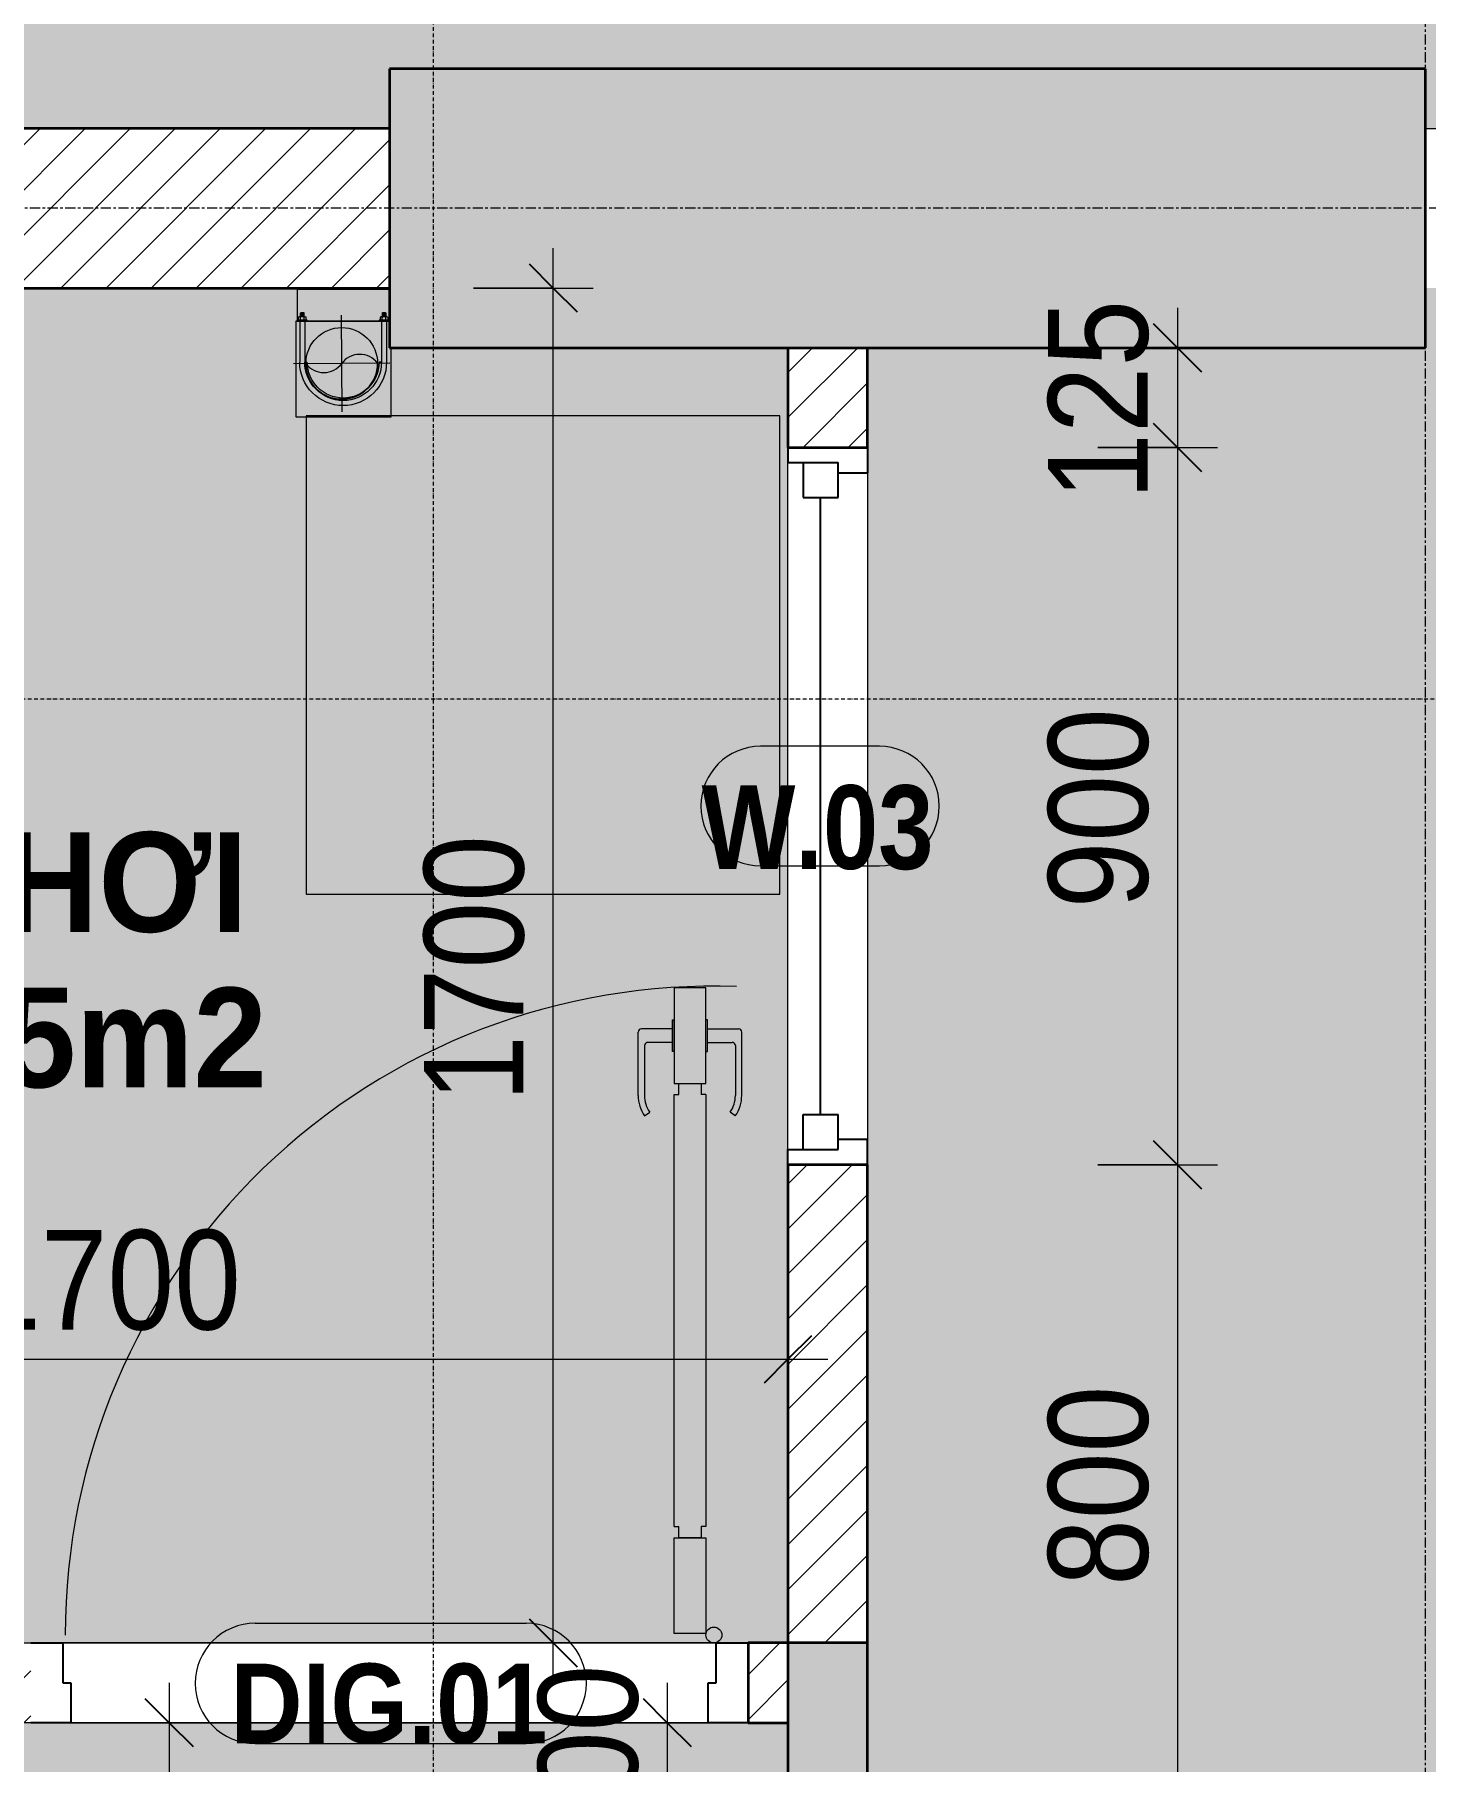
# Model space of a CAD drawing. Header units: millimetres. Extents: x 31444 to 224909, y 392 to 78637.
# Drawn here: x 37107 to 38853, y 67988 to 70155 of the extents above; entities that cross this region are included whole.
import ezdxf

# ---------------------------------------------------------------- set-up
doc = ezdxf.new("R2010")
doc.units = ezdxf.units.MM
for name, pattern in [('Dash Dot 3_16_', [7.9375, 4.7625, -1.5875, 0, -1.5875]), ('Grid Line', [22.225, 12.7, -3.175, 3.175, -3.175]), ('IMPORT-CENTER _3_', [10.16, 6.35, -1.27, 1.27, -1.27])]:
    doc.linetypes.add(name, pattern=pattern)
for name, color, linetype, lineweight in [('0-1', 7, 'Continuous', 5), ('A-ANNO-DIMS', 211, 'Continuous', 9), ('A-ANNO-DIMS-50', 211, 'Continuous', 9), ('A-DETL-GENF-1', 7, 'Continuous', 18), ('A-DETL-GENF-4', 9, 'Continuous', 18), ('A-DETL-MEDM', 33, 'Continuous', 35), ('A-DETL-THIN', 151, 'Continuous', 18), ('A-DOOR-1', 253, 'Continuous', 18), ('A-DOOR-3', 7, 'Continuous', 18), ('A-DOOR-4', 50, 'Continuous', 25), ('A-DOOR-IDEN', 31, 'Continuous', 9), ('A-FLOR-2', 7, 'Continuous', 18), ('A-GLAZ-1', 253, 'Continuous', 18), ('A-GLAZ-2', 50, 'Continuous', 25), ('A-GLAZ-IDEN', 152, 'Continuous', 9), ('A-WALL-2', 250, 'Continuous', 35), ('A-WALL-3', 7, 'Continuous', 18), ('A-WALL-6', 113, 'Continuous', 35), ('A-WALL-PATT-1', 9, 'Continuous', 18), ('A-WALL-PATT-2', 111, 'Continuous', 18), ('G-ANNO-SYMB-1', 111, 'Dash Dot 3_16_', 18), ('G-ANNO-TEXT-1', 7, 'Continuous', 9), ('G-IMPT', 8, 'Continuous', 18), ('G-IMPT-1', 9, 'Continuous', 18), ('G-IMPT-4', 8, 'IMPORT-CENTER _3_', 18), ('I-FURN-1', 253, 'Continuous', 18), ('I-FURN-2', 10, 'Continuous', 18), ('M-EQPM', 50, 'Continuous', 18), ('S-GRID-1', 1, 'Grid Line', 9)]:
    doc.layers.add(name, color=color, linetype=linetype, lineweight=lineweight)
doc.layers.add('A-DETL-GENF-2', color=7, linetype='Continuous', lineweight=18, transparency=0.2)
doc.styles.add('Arial_B', font='arialbd.ttf', dxfattribs={"width": 0.95, "height": 125})
doc.styles.add('Arial_B_1', font='arialbd.ttf', dxfattribs={"width": 0.9, "height": 100})
doc.styles.add('Arial_B_2', font='arialbd.ttf', dxfattribs={"width": 0.85, "height": 105})
doc.styles.add('UTM Avo', font='', dxfattribs={"width": 0.9, "height": 125})
doc.styles.get('UTM Avo').set_extended_font_data('UTM Avo')
doc.dimstyles.new('1_Dim_chi_tiet_2_5', dxfattribs={"dimscale": 304.8, "dimtxt": 124.912619, "dimasz": 0.19685, "dimexe": 0.164042, "dimexo": 0.0625, "dimgap": 0.016404, "dimtad": 1, "dimdec": 0, "dimrnd": 5, "dimzin": 0, "dimdsep": 46, "dimtxsty": 'UTM Avo', "dimblk1": 'OBLIQUE', "dimblk2": 'OBLIQUE', "dimsah": 1, "dimcen": 0.09, "dimdle": 0.164042, "dimazin": 0, "dimtfac": 1, "dimtdec": 4, "dimtix": 1, "dimtmove": 0, "dimatfit": 3, "dimfxl": 0.328084, "dimfxlon": 1, "dimtvp": 1, "dimtolj": 1, "dimtzin": 0, "dimarcsym": 2})
pattern_1 = [(45, (0, 0), (-28.284271, 28.284271), [])]

# ---------------------------------------------------------------- blocks, each defined once
blk = doc.blocks.new('M_Fixed - 900 x 1400-553070-TKCS_CĂN HỘ LOẠI 3 - MẶT BẰNG')
at = {"layer": 'A-GLAZ-2'}
for p, q in [((-450, 63), (-431, 63)), ((-431, 63), (-431, 0)), ((-431, 44), (-387, 44)), ((-387, 44), (-387, 0)), ((387, 44), (387, 0)), ((431, 44), (387, 44)), ((431, 63), (431, 0)), ((448.9, 63), (431, 63)), ((-387, 22), (387, 22)), ((-431, 0), (-387, 0)), ((-418, 0), (-418, -37)), ((387, 0), (431, 0)), ((418, 0), (418, -37)), ((-450, -37), (-418, -37)), ((450, -37), (418, -37))]:
    blk.add_line(p, q, dxfattribs=at)
blk = doc.blocks.new('MAY GIAT - MAY GIAT_dwg-348053-TKCS_CĂN HỘ LOẠI 3 - MẶT BẰNG')
at = {"layer": 'G-IMPT-1', "flags": 128}
blk.add_lwpolyline([(5, 596.6), (5, 2.3), (605, 2.3), (605, 596.6)], close=True, dxfattribs=at)
blk = doc.blocks.new('MAY GIAT - MAY GIAT-348233-TKCS_CĂN HỘ LOẠI 3 - MẶT BẰNG')
at = {"layer": 'I-FURN-1'}
for p, q in [((5, 596.6), (5, 2.3)), ((605, 596.6), (5, 596.6)), ((605, 2.3), (605, 596.6)), ((5, 2.3), (605, 2.3))]:
    blk.add_line(p, q, dxfattribs=at)
blk.add_blockref('MAY GIAT - MAY GIAT_dwg-348053-TKCS_CĂN HỘ LOẠI 3 - MẶT BẰNG', (0, 0))
blk = doc.blocks.new('DOOR_CW_01 CANH MO-PANEL KINH - DIG_01-900x2200-CỬA NHÔM KÍNH-400860-TKCS_CĂN HỘ LOẠI 3 - MẶT BẰNG')
at = {"layer": 'A-DETL-GENF-1'}
for p, q in [((-397, -182), (-397, -62)), ((-397, -62), (-357, -62)), ((-357, -62), (-357, -182)), ((-357, -182), (-397, -182)), ((-391, -196), (-391, -182)), ((-391, -182), (-363, -182)), ((-363, -182), (-363, -196)), ((-397, -196), (-391, -196)), ((-397, -738), (-397, -196)), ((-357, -196), (-363, -196)), ((-357, -196), (-357, -738)), ((-433.9, -711.2), (-427.3, -715.8)), ((-320.1, -711.2), (-326.7, -715.8)), ((-442, -737), (-442, -816.5)), ((-434, -799.5), (-434, -737)), ((-397, -738), (-391, -738)), ((-357, -752), (-397, -752)), ((-397, -752), (-397, -872)), ((-391, -752), (-391, -738)), ((-363, -752), (-391, -752)), ((-357, -738), (-363, -738)), ((-363, -738), (-363, -752)), ((-357, -872), (-357, -752)), ((-320, -799.5), (-320, -737)), ((-312, -737), (-312, -816.5)), ((-399, -792.2), (-399, -831.8)), ((-397, -792.2), (-399, -792.2)), ((-397, -792.2), (-397, -831.8)), ((-357, -792.2), (-357, -831.8)), ((-357, -792.2), (-355, -792.2)), ((-355, -792.2), (-355, -831.8)), ((-399, -820.5), (-438, -820.5)), ((-399, -803.5), (-430, -803.5)), ((-355, -803.5), (-324, -803.5)), ((-355, -820.5), (-316, -820.5)), ((-399, -831.8), (-397, -831.8)), ((-355, -831.8), (-357, -831.8)), ((-397, -872), (-357, -872))]:
    blk.add_line(p, q, dxfattribs=at)
blk.add_circle((-407, -60), 10, dxfattribs=at)
for centre, radius, start, end in [((-407, -60), 814, 268, 0), ((-397, -737), 45, 145, 180), ((-357, -737), 45, 360, 35), ((-397, -737), 37, 145, 180), ((-357, -737), 37, 0, 35), ((-430, -799.5), 4, 180, 270), ((-324, -799.5), 4, 270, 0), ((-438, -816.5), 4, 180, 270), ((-316, -816.5), 4, 270, 0)]:
    blk.add_arc(centre, radius, start, end, dxfattribs=at)
at = {"layer": 'A-DOOR-3'}
blk.add_line((-407, -50), (-382, -50), dxfattribs=at)
at = {"layer": 'A-DOOR-4'}
for p, q in [((-450, 50), (-400, 50)), ((-400, 50), (-400, 0)), ((400, 0), (400, 50)), ((400, 50), (450, 50)), ((-410, 0), (-410, -50)), ((-400, 0), (-410, 0)), ((410, 0), (400, 0)), ((410, -50), (410, 0)), ((-410, -50), (-450, -50)), ((450, -50), (410, -50))]:
    blk.add_line(p, q, dxfattribs=at)
blk = doc.blocks.new('RES_BAN AN 1 - RES_BAN AN 1-842837-TKCS_CĂN HỘ LOẠI 3 - MẶT BẰNG')
at = {"layer": 'I-FURN-2'}
for p, q in [((-425, 0), (-425, 656.4)), ((425, 656.4), (425, 0)), ((-425, 549.7), (-761.9, 538.5)), ((-425, 102.3), (-425, 549.7)), ((425, 549.7), (761.9, 538.5)), ((425, 102.3), (425, 549.7)), ((-809.6, 536.9), (-761.9, 538.5)), ((-809.6, 115.1), (-809.6, 536.9)), ((-761.9, 538.5), (-761.9, 113.5)), ((-761.9, 538.5), (-761.9, 113.5)), ((761.9, 538.5), (761.9, 113.5)), ((761.9, 538.5), (809.6, 536.9)), ((761.9, 113.5), (761.9, 538.5)), ((809.6, 536.9), (809.6, 115.1)), ((-761.9, 113.5), (-809.6, 115.1)), ((-761.9, 113.5), (-425, 102.3)), ((761.9, 113.5), (425, 102.3)), ((809.6, 115.1), (761.9, 113.5)), ((425, 0), (-425, 0))]:
    blk.add_line(p, q, dxfattribs=at)
blk = doc.blocks.new('NCV_TKTC_TANG 1_rvt-1-TKCS_CĂN HỘ LOẠI 3 - MẶT BẰNG')
at = {"layer": 'A-WALL-PATT-1'}
h = blk.add_hatch(dxfattribs=at)
h.set_pattern_fill('FP_1', color=256, style=0, pattern_type=2)
h.set_pattern_definition(pattern_1)
h.paths.add_polyline_path([(38142.6, 65036.9), (38152.6, 65036.9), (38152.6, 65937.3), (38052.6, 65937.3), (38052.6, 65036.9)])
h.paths.add_polyline_path([(38052.6, 66737.3), (38152.6, 66737.3), (38152.6, 67036.9), (38052.6, 67036.9), (38052.6, 66836.9)])
h.paths.add_polyline_path([(38052.6, 68136.9), (38152.6, 68136.9), (38152.6, 68736.9), (38052.6, 68736.9), (38052.6, 68550.2)])
h.paths.add_polyline_path([(38052.6, 69636.9), (38152.6, 69636.9), (38152.6, 69761.9), (38052.6, 69761.9)])
h = blk.add_hatch(dxfattribs=at)
h.set_pattern_fill('FP_1', color=256, style=0, pattern_type=2)
h.set_pattern_definition(pattern_1)
h.paths.add_polyline_path([(38052.6, 68036.9), (38052.6, 68136.9), (38002.6, 68136.9), (38002.6, 68036.9), (38035.9, 68036.9)])
h.paths.add_polyline_path([(37052.6, 68036.9), (37102.6, 68036.9), (37102.6, 68136.9), (37052.6, 68136.9), (37052.6, 68136.2)])
at = {"layer": 'A-FLOR-2'}
for p, q in [((37962.6, 68136.9), (37142.6, 68136.9)), ((37952.6, 68036.9), (37152.6, 68036.9)), ((37152.6, 68036.9), (37952.6, 68036.9))]:
    blk.add_line(p, q, dxfattribs=at)
at = {"layer": 'A-WALL-2'}
for p, q in [((38052.6, 69761.9), (38052.6, 69636.9)), ((38152.6, 69636.9), (38152.6, 69761.9)), ((38052.6, 69636.9), (38152.6, 69636.9)), ((38152.6, 68736.9), (38052.6, 68736.9)), ((38052.6, 68736.9), (38052.6, 68136.9)), ((38152.6, 68136.9), (38152.6, 68736.9)), ((38052.6, 68136.9), (38002.6, 68136.9)), ((38002.6, 68136.9), (38002.6, 68036.9)), ((38002.6, 68036.9), (38052.6, 68036.9))]:
    blk.add_line(p, q, dxfattribs=at)
at = {"layer": 'A-WALL-3'}
for p, q in [((38052.6, 68736.9), (38052.6, 69636.9)), ((38152.6, 69636.9), (38152.6, 68736.9)), ((37142.6, 68136.9), (37962.6, 68136.9)), ((37952.6, 68036.9), (37152.6, 68036.9))]:
    blk.add_line(p, q, dxfattribs=at)
at = {"layer": 'A-DOOR-1', "rotation": 180}
blk.add_blockref('DOOR_CW_01 CANH MO-PANEL KINH - DIG_01-900x2200-CỬA NHÔM KÍNH-400860-TKCS_CĂN HỘ LOẠI 3 - MẶT BẰNG', (37552.6, 68086.9), dxfattribs=at)
at = {"layer": 'A-GLAZ-1', "rotation": 89.99999999999915}
blk.add_blockref('M_Fixed - 900 x 1400-553070-TKCS_CĂN HỘ LOẠI 3 - MẶT BẰNG', (38115.6, 69186.9), dxfattribs=at)
at = {"layer": 'I-FURN-1'}
blk.add_blockref('RES_BAN AN 1 - RES_BAN AN 1-842837-TKCS_CĂN HỘ LOẠI 3 - MẶT BẰNG', (39492.6, 70071.9), dxfattribs=at)
at = {"layer": 'I-FURN-1', "rotation": 89.99999999999915}
blk.add_blockref('MAY GIAT - MAY GIAT-348233-TKCS_CĂN HỘ LOẠI 3 - MẶT BẰNG', (38044.8, 69071.5), dxfattribs=at)
blk = doc.blocks.new('TKTC_XREF_251221_MB TANG 1 - TKTC_XREF_260130_MB TANG 1_dwg_CUM U_DN100-V18-TKCS_CĂN HỘ LOẠI 3 - MẶT BẰNG')
at = {"layer": 'G-IMPT'}
blk.add_hatch(color=256, dxfattribs=at).paths.add_polyline_path([(61, 0), (58.9, -15.8), (52.8, -30.5), (43.1, -43.1), (30.5, -52.8), (15.8, -58.9), (0, -61), (0, -57), (15.8, -54.6), (30.5, -47.8), (40.3, -40.3), (49.4, -28.5), (55.1, -14.8), (57, 0), (54.6, 15.8), (47.8, 30.5), (40.3, 40.3), (28.5, 49.4), (14.8, 55.1), (0, 57), (0, 61), (16.9, 58.5), (30.5, 52.8), (43.1, 43.1), (53.7, 28.5), (59.1, 14.8)])
for p, q in [((-79.1, 66.6), (-79.1, 63.4)), ((-76.6, 66.6), (-76.6, 63.4)), ((-74.6, 66.6), (-74.6, 63.4)), ((-72.7, 69.3), (-72.7, 60.7)), ((-66.9, 67.9), (-71.7, 67.9)), ((-66.9, 62.1), (-71.7, 62.1)), ((-65, 69), (0, 69)), ((-79.1, -63.4), (-79.1, -66.6)), ((-76.6, -63.4), (-76.6, -66.6)), ((-74.6, -63.4), (-74.6, -66.6)), ((-72.7, -60.7), (-72.7, -69.3)), ((-66.9, -62.1), (-71.7, -62.1)), ((-66.9, -67.9), (-71.7, -67.9)), ((-65, -69), (0, -69))]:
    blk.add_line(p, q, dxfattribs=at)
at = {"layer": 'G-IMPT', "flags": 128}
for points in [[(-72.7, 67.6), (-78.1, 67.6), (-78.1, 62.4), (-72.7, 62.4)], [(-71.7, 59.2), (-66.9, 59.2), (-66.9, 70.8), (-71.7, 70.8)], [(-66.9, 70.8), (-66.9, 72.7), (-65, 72.7), (-65, 57.3), (-66.9, 57.3), (-66.9, 59.2)], [(-65, 61), (0, 61), (0, 57)], [(-72.7, -62.4), (-78.1, -62.4), (-78.1, -67.6), (-72.7, -67.6)], [(-71.7, -70.8), (-66.9, -70.8), (-66.9, -59.2), (-71.7, -59.2)], [(-66.9, -59.2), (-66.9, -57.3), (-65, -57.3), (-65, -72.7), (-66.9, -72.7), (-66.9, -70.8)], [(-65, -61), (0, -61), (0, -57)]]:
    blk.add_lwpolyline(points, dxfattribs=at)
at = {"layer": 'G-IMPT'}
for centre, radius, start, end in [((-78.1, 66.6), 0.96, 90, 180), ((-78.1, 63.4), 0.96, 180, 270), ((-71.1, 69.3), 1.56, 112.6199, 247.3801), ((-67.9, 65), 4.8, 143.1301, 216.8699), ((-71.1, 60.7), 1.56, 112.6199, 247.3801), ((0, 0), 69, 270, 90), ((0, 0), 61, 270, 90), ((0, 0), 57, 270, 90), ((-78.1, -63.4), 0.96, 90, 180), ((-78.1, -66.6), 0.96, 180, 270), ((-71.1, -60.7), 1.56, 112.6199, 247.3801), ((-67.9, -65), 4.8, 143.1301, 216.8699), ((-71.1, -69.3), 1.56, 112.6199, 247.3801)]:
    blk.add_arc(centre, radius, start, end, dxfattribs=at)
blk = doc.blocks.new('TKTC_XREF_251221_MB TANG 1 - TKTC_XREF_260130_MB TANG 1_dwg_$cc-V19-TKCS_CĂN HỘ LOẠI 3 - MẶT BẰNG')
at = {"layer": 'G-IMPT'}
blk.add_circle((0, 0), 0.5, dxfattribs=at)
for centre, radius, start, end in [((0, 0), 0.5, 90, 270), ((0.188, 0.25), 0.313, 126.8699, 233.1301), ((-0.188, -0.25), 0.313, 306.8699, 53.1301)]:
    blk.add_arc(centre, radius, start, end, dxfattribs=at)
at = {"layer": 'G-IMPT-4'}
for p, q in [((0, -0.673), (0, 0.673)), ((-0.673, 0), (0.673, 0))]:
    blk.add_line(p, q, dxfattribs=at)
blk = doc.blocks.new('TKTC_XREF_251221_MB TANG 1 - TKTC_XREF_260130_MB TANG 1_dwg-4202109-TKCS_CĂN HỘ LOẠI 3 - MẶT BẰNG')
at = {"layer": 'G-IMPT'}
blk.add_line((-165714.9, -331551.4), (-165599.1, -331551.4), dxfattribs=at)
at = {"layer": 'G-IMPT', "flags": 128}
for points in [[(-165599.1, -331511.4), (-165714.9, -331511.4), (-165714.9, -331551.4)], [(-165599.1, -331551.4), (-165716.7, -331551.4), (-165716.7, -331671.4)], [(-165716.7, -331671.4), (-165597.1, -331671.4), (-165597.1, -331584.7)]]:
    blk.add_lwpolyline(points, dxfattribs=at)
at = {"xscale": 90.00000000005122, "yscale": 90.00000000005122, "zscale": 90.00000000005122, "rotation": 90.37402677993775}
blk.add_blockref('TKTC_XREF_251221_MB TANG 1 - TKTC_XREF_260130_MB TANG 1_dwg_$cc-V19-TKCS_CĂN HỘ LOẠI 3 - MẶT BẰNG', (-165659.1, -331604.3), dxfattribs=at)
at = {"extrusion": (0, 0, -1), "xscale": 0.7894736842105242, "yscale": 0.7894736842105242, "zscale": -0.7894736842105242, "rotation": 269.9999999984438}
blk.add_blockref('TKTC_XREF_251221_MB TANG 1 - TKTC_XREF_260130_MB TANG 1_dwg_CUM U_DN100-V18-TKCS_CĂN HỘ LOẠI 3 - MẶT BẰNG', (165657.3, -331602.7), dxfattribs=at)
blk = doc.blocks.new('TKTC_XREF_251221_MB TANG 1 - TKTC_XREF_251221_MB TANG 1-2038492-TKCS_CĂN HỘ LOẠI 3 - MẶT BẰNG')
blk.add_blockref('TKTC_XREF_251221_MB TANG 1 - TKTC_XREF_260130_MB TANG 1_dwg-4202109-TKCS_CĂN HỘ LOẠI 3 - MẶT BẰNG', (169499.1, 384109.7))
blk = doc.blocks.new('STN_Door Tag - STN_Door Tag-1788670-TKCS_CĂN HỘ LOẠI 3 - MẶT BẰNG')
at = {"layer": 'A-DOOR-IDEN'}
for p, q in [((-3.37, 1.495), (3.431, 1.495)), ((-3.37, -1.524), (3.431, -1.524))]:
    blk.add_line(p, q, dxfattribs=at)
for centre, start, end in [((-3.37, -0.015), 90, 270), ((3.431, -0.015), 270, 90)]:
    blk.add_arc(centre, 1.509, start, end, dxfattribs=at)
blk = doc.blocks.new('SSA-WINDOW TAG - 10-2062020-TKCS_CĂN HỘ LOẠI 3 - MẶT BẰNG')
at = {"layer": 'A-GLAZ-IDEN'}
for p, q in [((1.296875, 1.5), (-1.6875, 1.5)), ((-1.6875, -1.5), (1.296875, -1.5))]:
    blk.add_line(p, q, dxfattribs=at)
for centre, start, end in [((-1.6875, 0), 90, 270), ((1.296875, 0), 270, 90)]:
    blk.add_arc(centre, 1.5, start, end, dxfattribs=at)
blk = doc.blocks.new('DIMBLOCK38-TKCS_CĂN HỘ LOẠI 3 - MẶT BẰNG')
at = {"layer": 'A-ANNO-DIMS-50'}
for p, q in [((37276, 68086.9), (37276, 65937.3)), ((37376, 68036.9), (37226, 68036.9)), ((37276, 68036.9), (37376, 68036.9)), ((37376, 65937.3), (37226, 65937.3)), ((37276, 65937.3), (37376, 65937.3))]:
    blk.add_line(p, q, dxfattribs=at)
at = {"layer": 'A-ANNO-DIMS-50', "lineweight": 25}
for p, q in [((37276, 68036.9), (37246, 68066.9)), ((37276, 68036.9), (37306, 68006.9)), ((37276, 65937.3), (37246, 65967.3)), ((37276, 65937.3), (37306, 65907.3))]:
    blk.add_line(p, q, dxfattribs=at)
at = {"layer": 'A-ANNO-DIMS-50', "color": 0, "insert": (37113.6, 66816), "char_height": 125, "width": 410.824, "attachment_point": 1, "rotation": 90, "line_spacing_factor": 1.110334, "style": 'UTM Avo'}
blk.add_mtext('2100', dxfattribs=at)
blk = doc.blocks.new('_Oblique')
at = {"color": 0, "linetype": 'ByBlock', "lineweight": -2}
blk.add_line((-0.5, -0.5), (0.5, 0.5), dxfattribs=at)
blk = doc.blocks.new('DIMBLOCK43-TKCS_CĂN HỘ LOẠI 3 - MẶT BẰNG')
at = {"layer": 'A-ANNO-DIMS-50'}
for p, q in [((37901.2, 68086.9), (37901.2, 67936.9)), ((38001.2, 68036.9), (37851.2, 68036.9)), ((37901.2, 68036.9), (38001.2, 68036.9)), ((38001.2, 67936.9), (37851.2, 67936.9)), ((37901.2, 67936.9), (38001.2, 67936.9))]:
    blk.add_line(p, q, dxfattribs=at)
at = {"layer": 'A-ANNO-DIMS-50', "lineweight": 25}
for p, q in [((37901.2, 68036.9), (37871.2, 68066.9)), ((37901.2, 68036.9), (37931.2, 68006.9)), ((37901.2, 67936.9), (37871.2, 67966.9)), ((37901.2, 67936.9), (37931.2, 67906.9))]:
    blk.add_line(p, q, dxfattribs=at)
at = {"layer": 'A-ANNO-DIMS-50', "color": 0, "insert": (37738.9, 67858.6), "char_height": 125, "width": 308.118, "attachment_point": 1, "rotation": 90, "line_spacing_factor": 1.110334, "style": 'UTM Avo'}
blk.add_mtext('100', dxfattribs=at)
blk = doc.blocks.new('DIMBLOCK48-TKCS_CĂN HỘ LOẠI 3 - MẶT BẰNG')
at = {"layer": 'A-ANNO-DIMS-50'}
for p, q in [((38541.4, 69811.9), (38541.4, 69636.9)), ((38641.4, 69761.9), (38491.4, 69761.9)), ((38541.4, 69761.9), (38641.4, 69761.9)), ((38441.4, 69636.9), (38591.4, 69636.9)), ((38541.4, 69636.9), (38441.4, 69636.9))]:
    blk.add_line(p, q, dxfattribs=at)
at = {"layer": 'A-ANNO-DIMS-50', "lineweight": 25}
for p, q in [((38541.4, 69761.9), (38511.4, 69791.9)), ((38541.4, 69761.9), (38571.4, 69731.9)), ((38541.4, 69636.9), (38511.4, 69666.9)), ((38541.4, 69636.9), (38571.4, 69606.9))]:
    blk.add_line(p, q, dxfattribs=at)
at = {"layer": 'A-ANNO-DIMS-50', "color": 0, "insert": (38379.1, 69571.1), "char_height": 125, "width": 308.118, "attachment_point": 1, "rotation": 90, "line_spacing_factor": 1.110334, "style": 'UTM Avo'}
blk.add_mtext('125', dxfattribs=at)
blk = doc.blocks.new('DIMBLOCK49-TKCS_CĂN HỘ LOẠI 3 - MẶT BẰNG')
at = {"layer": 'A-ANNO-DIMS-50', "lineweight": 25}
for p, q in [((38541.4, 69636.9), (38511.4, 69666.9)), ((38541.4, 69636.9), (38571.4, 69606.9)), ((38541.4, 68736.9), (38511.4, 68766.9)), ((38541.4, 68736.9), (38571.4, 68706.9))]:
    blk.add_line(p, q, dxfattribs=at)
at = {"layer": 'A-ANNO-DIMS-50'}
for p, q in [((38441.4, 69636.9), (38591.4, 69636.9)), ((38541.4, 69636.9), (38441.4, 69636.9)), ((38541.4, 69636.9), (38541.4, 68736.9)), ((38441.4, 68736.9), (38591.4, 68736.9)), ((38541.4, 68736.9), (38441.4, 68736.9))]:
    blk.add_line(p, q, dxfattribs=at)
at = {"layer": 'A-ANNO-DIMS-50', "color": 0, "insert": (38379.1, 69058.6), "char_height": 125, "width": 308.118, "attachment_point": 1, "rotation": 90, "line_spacing_factor": 1.110334, "style": 'UTM Avo'}
blk.add_mtext('900', dxfattribs=at)
blk = doc.blocks.new('DIMBLOCK50-TKCS_CĂN HỘ LOẠI 3 - MẶT BẰNG')
at = {"layer": 'A-ANNO-DIMS-50', "lineweight": 25}
for p, q in [((38541.4, 68736.9), (38511.4, 68766.9)), ((38541.4, 68736.9), (38571.4, 68706.9)), ((38541.4, 67936.9), (38511.4, 67966.9)), ((38541.4, 67936.9), (38571.4, 67906.9))]:
    blk.add_line(p, q, dxfattribs=at)
at = {"layer": 'A-ANNO-DIMS-50'}
for p, q in [((38441.4, 68736.9), (38591.4, 68736.9)), ((38541.4, 68736.9), (38441.4, 68736.9)), ((38541.4, 68736.9), (38541.4, 67936.9)), ((38641.4, 67936.9), (38491.4, 67936.9)), ((38541.4, 67936.9), (38641.4, 67936.9))]:
    blk.add_line(p, q, dxfattribs=at)
at = {"layer": 'A-ANNO-DIMS-50', "color": 0, "insert": (38379.1, 68208.6), "char_height": 125, "width": 308.118, "attachment_point": 1, "rotation": 90, "line_spacing_factor": 1.110334, "style": 'UTM Avo'}
blk.add_mtext('800', dxfattribs=at)
blk = doc.blocks.new('DIMBLOCK56-TKCS_CĂN HỘ LOẠI 3 - MẶT BẰNG')
at = {"layer": 'A-ANNO-DIMS-50'}
for p, q in [((37758.1, 68086.9), (37758.1, 69886.9)), ((37658.1, 69836.9), (37808.1, 69836.9)), ((37758.1, 69836.9), (37658.1, 69836.9)), ((37658.1, 68136.9), (37808.1, 68136.9)), ((37758.1, 68136.9), (37658.1, 68136.9))]:
    blk.add_line(p, q, dxfattribs=at)
at = {"layer": 'A-ANNO-DIMS-50', "lineweight": 25}
for p, q in [((37758.1, 69836.9), (37728.1, 69866.9)), ((37758.1, 69836.9), (37788.1, 69806.9)), ((37758.1, 68136.9), (37728.1, 68166.9)), ((37758.1, 68136.9), (37788.1, 68106.9))]:
    blk.add_line(p, q, dxfattribs=at)
at = {"layer": 'A-ANNO-DIMS-50', "color": 0, "insert": (37595.7, 68815.8), "char_height": 125, "width": 410.824, "attachment_point": 1, "rotation": 90, "line_spacing_factor": 1.110334, "style": 'UTM Avo'}
blk.add_mtext('1700', dxfattribs=at)
blk = doc.blocks.new('DIMBLOCK57-TKCS_CĂN HỘ LOẠI 3 - MẶT BẰNG')
at = {"layer": 'A-ANNO-DIMS-50'}
for p, q in [((36352.6, 68592.8), (36352.6, 68442.8)), ((36352.6, 68492.8), (36352.6, 68592.8)), ((38052.6, 68592.8), (38052.6, 68442.8)), ((38052.6, 68492.8), (38052.6, 68592.8)), ((36302.6, 68492.8), (38102.6, 68492.8))]:
    blk.add_line(p, q, dxfattribs=at)
at = {"layer": 'A-ANNO-DIMS-50', "lineweight": 25}
for p, q in [((36352.6, 68492.8), (36382.6, 68522.8)), ((38052.6, 68492.8), (38082.6, 68522.8)), ((36352.6, 68492.8), (36322.6, 68462.8)), ((38052.6, 68492.8), (38022.6, 68462.8))]:
    blk.add_line(p, q, dxfattribs=at)
at = {"layer": 'A-ANNO-DIMS-50', "color": 0, "insert": (37031.4, 68655.2), "char_height": 125, "width": 410.824, "attachment_point": 1, "line_spacing_factor": 1.110334, "style": 'UTM Avo'}
blk.add_mtext('1700', dxfattribs=at)

msp = doc.modelspace()

# ---------------------------------------------------------------- hatches: boundary and pattern name
at = {"layer": 'A-DETL-GENF-1'}
h = msp.add_hatch(color=256, dxfattribs=at)
h.paths.add_polyline_path([(36352.6, 68136.9), (38052.6, 68136.9), (38052.6, 69761.9), (37552.6, 69761.9), (37552.6, 69836.9), (36352.6, 69836.9), (36352.6, 68550.2)])
h.paths.add_polyline_path([(37494.4, 69695.8), (37481.9, 69697.4), (37470.3, 69702.2), (37460.3, 69709.9), (37452.7, 69719.9), (37447.8, 69731.5), (37446.2, 69743.9), (37449.4, 69743.9), (37451.2, 69731.5), (37456.6, 69719.9), (37462.5, 69712.1), (37471.9, 69705), (37482.7, 69700.5), (37494.4, 69698.9), (37507.8, 69701.2), (37518.4, 69706.2), (37526.2, 69712.1), (37533.3, 69721.4), (37537.8, 69732.3), (37539.4, 69743.9), (37542.5, 69743.9), (37540.9, 69731.5), (37536.1, 69719.9), (37528.4, 69709.9), (37516.9, 69701.6), (37504.7, 69697.1)])
for points in [[(42037.9, 66936.9), (42202.6, 66936.9), (42202.6, 69836.9), (38852.6, 69836.9), (38852.6, 69761.9), (38152.6, 69761.9), (38152.6, 66936.9), (41852.6, 66936.9)], [(41852.6, 61836.9), (41852.6, 64836.9), (38052.6, 64836.9), (38052.6, 68036.9), (37052.6, 68036.9), (37052.6, 64836.9), (35052.6, 64836.9), (35052.6, 61836.9), (37552.6, 61836.9), (37552.6, 61961.9), (38852.6, 61961.7), (38852.6, 61836.9), (41842.6, 61836.9)]]:
    msp.add_hatch(color=256, dxfattribs=at).paths.add_polyline_path(points)
at = {"layer": 'A-DETL-GENF-2'}
h = msp.add_hatch(color=256, dxfattribs=at)
h.paths.add_polyline_path([(42371.8, 60936.9), (43176.1, 60936.9), (43214.9, 60942), (43251.1, 60957), (43282.2, 60980.9), (43306, 61011.9), (43321, 61048.1), (43326.1, 61086.9), (43326.1, 70578.4), (43321, 70617.2), (43306, 70653.4), (43282.2, 70684.5), (43251.1, 70708.3), (43214.9, 70723.3), (43176.1, 70728.4), (33202.6, 70728.4), (33163.7, 70723.3), (33127.6, 70708.3), (33096.5, 70684.5), (33072.7, 70653.4), (33057.7, 70617.2), (33052.6, 70578.4), (33052.6, 61086.9), (33057.7, 61048.1), (33072.7, 61011.9), (33096.5, 60980.9), (33127.6, 60957), (33163.7, 60942), (33202.6, 60936.9), (42202.6, 60936.9)])
h.paths.add_polyline_path([(37494.4, 61495.8), (37481.9, 61497.5), (37470.3, 61502.3), (37460.3, 61509.9), (37452.7, 61519.9), (37447.8, 61531.5), (37446.2, 61544), (37449.4, 61544), (37451.2, 61531.5), (37456.6, 61519.9), (37462.9, 61511.9), (37471.9, 61505), (37482.7, 61500.5), (37494.4, 61499), (37506.8, 61500.9), (37518.4, 61506.2), (37526.2, 61512.2), (37533.3, 61521.5), (37537.8, 61532.3), (37539.4, 61544), (37542.5, 61544), (37540.9, 61531.5), (37536.1, 61519.9), (37528.4, 61509.9), (37516.9, 61501.6), (37506, 61497.4)])
h.paths.add_polyline_path([(38112.6, 61511.9), (37552.6, 61511.9), (37552.6, 61636.9), (34352.6, 61636.9), (34352.6, 61561.9), (33652.6, 61561.9), (33652.6, 68136.9), (36152.5, 68136.9), (36152.5, 69836.9), (34352.6, 69836.9), (34352.6, 69761.9), (33652.6, 69761.9), (33652.6, 70111.9), (34352.6, 70111.9), (34352.6, 70036.9), (37552.6, 70036.9), (37552.7, 70111.9), (38852.6, 70111.9), (38852.7, 70036.9), (42402.6, 70036.9), (42402.6, 65886.9), (42052.6, 65886.9), (42052.5, 61635.3), (41852.6, 61635.3), (41852.6, 61636.9), (38852.6, 61636.9), (38852.6, 61511.9), (38152.6, 61511.9)])
h.paths.add_polyline_path([(34715.7, 70142), (34713.6, 70142), (34715.7, 70157.7), (34721.8, 70172.4), (34731.4, 70185), (34746, 70195.5), (34759.7, 70200.9), (34774.4, 70202.8), (34790.2, 70200.7), (34804.9, 70194.7), (34817.5, 70185), (34827.1, 70172.4), (34833.2, 70157.7), (34835.3, 70142), (34831.3, 70142), (34828.9, 70157.7), (34823.7, 70170.4), (34814.7, 70182.2), (34802.9, 70191.2), (34789.2, 70196.9), (34774.4, 70198.8), (34758.7, 70196.5), (34746, 70191.2), (34734.2, 70182.2), (34725.2, 70170.4), (34719.5, 70156.7), (34717.6, 70142)])
at = {"layer": 'A-DETL-GENF-4'}
h = msp.add_hatch(dxfattribs=at)
h.set_pattern_fill('FP_2', color=256, style=0, pattern_type=2)
h.set_pattern_definition([(50, (0, 0), (364.3679, -31.8783), [38.1, -419.1]), (355, (0, 0), (-70.4859, 382.1133), [30.48, -335.28]), (100.451, (30.36, -2.66), (293.885, 350.2334), [32.38, -356.18]), (46.184, (0, 101.6), (542.1585, -84.0858), [57.15, -628.65]), (96.636, (45.2, 94.6), (474.805, 494.8554), [48.57, -534.27]), (351.184, (0, 101.6), (474.8102, 494.85), [45.72, -502.92]), (21, (50.8, 76.2), (303.2285, -204.5305), [38.1, -419.1]), (326, (50.8, 76.2), (123.6039, 368.376), [30.48, -335.28]), (71.451, (76.07, 59.16), (426.8341, 163.8427), [32.38, -356.18]), (37.5, (0, 0), (6.17665, 169.11015), [3.353, -327.863, 3.353, -337.007, -336.55]), (37.5, (0, 0), (6.17665, 169.11015), [-671.576, 3.353, -333.197]), (7.5, (0, 0), (133.63888, 200.3615), [3.353, -190.703, 3.353, -320.243, -128.27]), (7.5, (0, 0), (133.63888, 200.3615), [-517.652, 3.353, -124.917]), (327.5, (-113.28, 0), (271.18182, -11.45836), [3.353, -123.647, 3.353, -392.887, -525.78]), (327.5, (-113.28, 0), (271.18182, -11.45836), [-523.24, 3.353, -522.427]), (317.5, (-164.08, 0), (296.2585, 50.85285), [3.353, -161.747, 3.353, -259.791, -373.38]), (317.5, (-164.08, 0), (296.2585, 50.85285), [-428.244, 3.353, -370.027]), (45, (0, 0), (-125.7236, 125.7236), []), (45, (0, 190.5), (-125.7236, 125.7236), [])])
h.paths.add_polyline_path([(38364.6, 61511.9), (38852.6, 61512.2), (38852.6, 61961.9), (37552.6, 61961.9), (37552.6, 61511.9), (37816.3, 61511.9)])
h.paths.add_polyline_path([(33652.6, 61561.9), (34352.6, 61562), (34352.6, 61911.9), (33652.6, 61911.9), (33652.6, 61636.9)])
h.paths.add_polyline_path([(41852.6, 61636.9), (42052.6, 61636.9), (42052.6, 61836.9), (41852.6, 61836.9), (41852.6, 61739.5)])
h.paths.add_polyline_path([(36952.6, 64836.9), (37052.6, 64836.9), (37052.6, 65036.9), (36952.6, 65036.9), (36952.6, 64936.9)])
h.paths.add_polyline_path([(40052.6, 64836.9), (40052.6, 65036.9), (39952.6, 65036.9), (39952.6, 64836.9), (40034.3, 64836.9)])
h.paths.add_polyline_path([(38152.6, 64836.9), (38152.6, 65036.9), (38052.6, 65036.9), (38052.6, 64836.9)])
h.paths.add_polyline_path([(33652.6, 64839), (33852.6, 64839), (33852.2, 65036.9), (33652.6, 65036.9), (33652.6, 65035.3)])
h.paths.add_polyline_path([(42037.9, 66736.9), (42052.6, 66736.9), (42052.6, 66936.9), (41852.6, 66936.9), (41852.6, 66736.9)])
h.paths.add_polyline_path([(33652.6, 67936.9), (33852.6, 67936.9), (33852.6, 68136.9), (33652.6, 68136.9), (33652.6, 68036.9)])
h.paths.add_polyline_path([(36952.6, 67936.9), (37052.6, 67936.9), (37052.6, 68136.9), (36952.6, 68136.9), (36952.6, 68036.9)])
h.paths.add_polyline_path([(38152.6, 67942), (38152.6, 68136.9), (38052.6, 68136.9), (38052.6, 67942), (38150.1, 67942)])
h.paths.add_polyline_path([(38052.6, 69761.9), (38852.6, 69761.9), (38852.6, 70111.9), (37552.6, 70111.9), (37552.6, 69761.9)])
h.paths.add_polyline_path([(33988.6, 69761.9), (34352.6, 69761.9), (34352.6, 70111.9), (33652.6, 70111.9), (33652.6, 69761.9)])
h.paths.add_polyline_path([(41852.6, 69836.9), (42052.6, 69836.9), (42052.6, 70036.9), (41852.6, 70036.9), (41852.6, 69836.9)])
at = {"layer": 'A-WALL-PATT-2'}
h = msp.add_hatch(dxfattribs=at)
h.set_pattern_fill('FP_1', color=256, style=0, pattern_type=2)
h.set_pattern_definition(pattern_1)
h.paths.add_polyline_path([(34357.4, 69836.9), (37552.6, 69836.9), (37552.6, 70036.9), (34352.6, 70036.9), (34352.6, 69836.9)])

# ---------------------------------------------------------------- linework, layer by layer
at = {"layer": 'A-DETL-MEDM'}
for p, q in [((37552.6, 70111.9), (37552.6, 69761.9)), ((38852.6, 70111.9), (37552.6, 70111.9)), ((38852.6, 70111.9), (37552.7, 70111.9)), ((38852.6, 70036.9), (38852.6, 70111.9)), ((38852.6, 69761.9), (38852.6, 70111.9)), ((38852.6, 69761.9), (38852.6, 70036.9)), ((37552.6, 69761.9), (38852.6, 69761.9)), ((38152.6, 68136.9), (38052.6, 68136.9)), ((38052.6, 68136.9), (38052.6, 67942)), ((38152.6, 67942), (38152.6, 68136.9))]:
    msp.add_line(p, q, dxfattribs=at)
at = {"layer": 'A-DETL-THIN'}
for p, q in [((34352.6, 70036.9), (37552.6, 70036.9)), ((38852.6, 70036.9), (41852.6, 70036.9)), ((37552.6, 69836.9), (36352.6, 69836.9)), ((38052.6, 68136.9), (38052.6, 69761.9)), ((38152.6, 69761.9), (38152.6, 68136.9)), ((37052.6, 68136.9), (38052.6, 68136.9)), ((38052.6, 68036.9), (37052.6, 68036.9))]:
    msp.add_line(p, q, dxfattribs=at)
at = {"layer": 'A-WALL-6'}
for p, q in [((37552.6, 70036.9), (34352.6, 70036.9)), ((34352.6, 69836.9), (37552.6, 69836.9))]:
    msp.add_line(p, q, dxfattribs=at)
at = {"layer": 'G-ANNO-SYMB-1'}
for p, q in [((37607.8, 60104.7), (37607.8, 71564.3)), ((44578.2, 69321.1), (32193, 69321.1))]:
    msp.add_line(p, q, dxfattribs=at)
at = {"layer": 'S-GRID-1'}
for p, q in [((38852.6, 70075.6), (38852.6, 71325.6)), ((38852.6, 61655.7), (38852.6, 70075.6)), ((42692.5, 69936.9), (33687, 69936.9))]:
    msp.add_line(p, q, dxfattribs=at)

# ---------------------------------------------------------------- block references
at = {"layer": '0-1'}
msp.add_blockref('NCV_TKTC_TANG 1_rvt-1-TKCS_CĂN HỘ LOẠI 3 - MẶT BẰNG', (0, 0), dxfattribs=at)
at = {"layer": 'A-DOOR-IDEN', "xscale": 49.99999999999998, "yscale": 49.99999999999998, "zscale": 49.99999999999998}
msp.add_blockref('STN_Door Tag - STN_Door Tag-1788670-TKCS_CĂN HỘ LOẠI 3 - MẶT BẰNG', (37552.6, 68086.9), dxfattribs=at)
at = {"layer": 'A-GLAZ-IDEN', "xscale": 49.99999999999998, "yscale": 49.99999999999998, "zscale": 49.99999999999998}
msp.add_blockref('SSA-WINDOW TAG - 10-2062020-TKCS_CĂN HỘ LOẠI 3 - MẶT BẰNG', (38102.6, 69186.9), dxfattribs=at)
at = {"layer": 'M-EQPM'}
msp.add_blockref('TKTC_XREF_251221_MB TANG 1 - TKTC_XREF_251221_MB TANG 1-2038492-TKCS_CĂN HỘ LOẠI 3 - MẶT BẰNG', (33652.6, 17236.9), dxfattribs=at)

# ---------------------------------------------------------------- texts
at = {"layer": 'A-DOOR-IDEN', "insert": (37551.8, 68060.3), "char_height": 100, "width": 407.7, "attachment_point": 5, "line_spacing_factor": 0.936439, "style": 'Arial_B_1'}
msp.add_mtext('\\pt2.25,4.5,6.75,9,11.25,13.5,15.75,18,20.25,22.5,24.75,27,29.25,31.5,33.75,36,38.25,40.5,42.75,45,47.25,49.5,51.75,54,56.25,58.5,60.75,63,65.25,67.5,69.75,72;DIG.01', dxfattribs=at)
at = {"layer": 'A-GLAZ-IDEN', "insert": (38089.7, 69159.7), "char_height": 105, "width": 300.9, "attachment_point": 5, "line_spacing_factor": 0.936439, "style": 'Arial_B_2'}
msp.add_mtext('\\pt2.1252,4.2504,6.37455,8.49975,10.62495,12.75015,14.87535,16.9995,19.1247,21.2499,23.3751,25.5003,27.6255,29.74965,31.87485,34.00005,36.12525,38.25045,40.3746,42.4998,44.625,46.7502,48.8754,50.99955,53.12475,55.24995,57.37515,59.50035,61.6245,63.7497,65.8749,68.0001;W.03', dxfattribs=at)
at = {"layer": 'G-ANNO-TEXT-1', "insert": (36967.7, 68980), "char_height": 125, "width": 1153.3, "attachment_point": 5, "line_spacing_factor": 0.936439, "style": 'Arial_B'}
msp.add_mtext('\\pt570,1140,1710,2280,2850,3420,3990,4560,5130,5700,6270,6840,7410,7980,8550,9120,9690,10260,10830,11400,11970,12540,13110,13680,14250,14820,15390,15960,16530,17100,17670,18240;SÂN PHƠI\\PS = 2,85m2 ', dxfattribs=at)

# ---------------------------------------------------------------- dimensions: what is measured, and where the dimension line sits
at = {"layer": 'A-ANNO-DIMS'}
for base, p1, p2, override, picture, middle in [((37758.1, 69836.9), (37658.1, 68136.9), (37658.1, 69836.9), {"dimpost": '<>', "dimfxl": 1700}, 'DIMBLOCK56-TKCS_CĂN HỘ LOẠI 3 - MẶT BẰNG', (37688.4, 68986.9)), ((38541.4, 69636.9), (38641.4, 69761.9), (38441.4, 69636.9), {"dimpost": '<>', "dimfxl": 235.845841}, 'DIMBLOCK48-TKCS_CĂN HỘ LOẠI 3 - MẶT BẰNG', (38471.8, 69699.4)), ((38541.4, 68736.9), (38441.4, 69636.9), (38441.4, 68736.9), {"dimpost": '<>', "dimfxl": 900}, 'DIMBLOCK49-TKCS_CĂN HỘ LOẠI 3 - MẶT BẰNG', (38471.8, 69186.9)), ((38541.4, 67936.9), (38441.4, 68736.9), (38641.4, 67936.9), {"dimpost": '<>', "dimfxl": 824.621125}, 'DIMBLOCK50-TKCS_CĂN HỘ LOẠI 3 - MẶT BẰNG', (38471.8, 68336.9)), ((37901.2, 67936.9), (38001.2, 68036.9), (38001.2, 67936.9), {"dimpost": '<>', "dimfxl": 99.993043}, 'DIMBLOCK43-TKCS_CĂN HỘ LOẠI 3 - MẶT BẰNG', (37831.6, 67986.9)), ((37276, 65937.3), (37376, 68036.9), (37376, 65937.3), {"dimpost": '<>', "dimfxl": 2099.593043}, 'DIMBLOCK38-TKCS_CĂN HỘ LOẠI 3 - MẶT BẰNG', (37206.3, 66987.1))]:
    dim = msp.add_linear_dim(base=base, p1=p1, p2=p2, angle=90, dimstyle='1_Dim_chi_tiet_2_5', override=override, dxfattribs=at)
    dim.commit()
    dim.dimension.update_dxf_attribs({"geometry": picture, "text_midpoint": middle})
dim = msp.add_linear_dim(base=(38052.6, 68492.8), p1=(36352.6, 68592.8), p2=(38052.6, 68592.8), dimstyle='1_Dim_chi_tiet_2_5', override={"dimpost": '<>', "dimfxl": 1700}, dxfattribs=at)
dim.commit()
dim.dimension.update_dxf_attribs({"geometry": 'DIMBLOCK57-TKCS_CĂN HỘ LOẠI 3 - MẶT BẰNG', "text_midpoint": (37202.6, 68562.5)})

doc.saveas('drawing.dxf')
